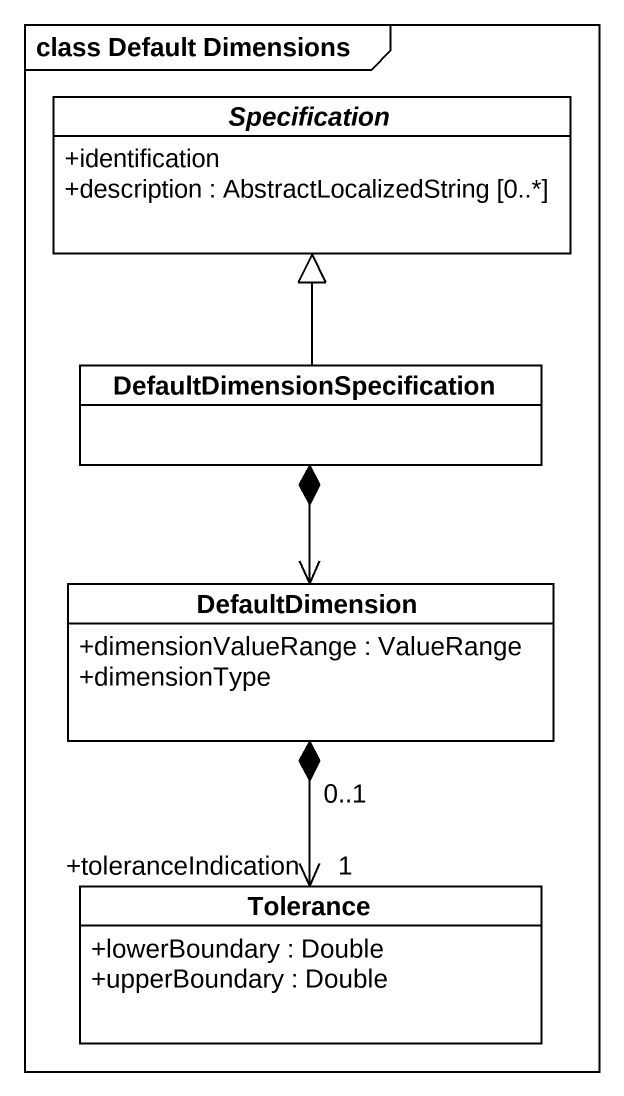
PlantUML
@startuml
mainframe class Default Dimensions
hide circle
hide empty members
skinparam classAttributeIconSize 0
abstract class Specification {
  +identification
  +description : AbstractLocalizedString [0..*]
}
class "DefaultDimensionSpecification" as DefaultDimensionSpecificatio
class DefaultDimension {
  +dimensionValueRange : ValueRange
  +dimensionType
}
class Tolerance {
  +lowerBoundary : Double
  +upperBoundary : Double
}
DefaultDimensionSpecificatio -up-|> Specification
DefaultDimension <-up-* DefaultDimensionSpecificatio
Tolerance "1\n+toleranceIndication" <-up-* "0..1" DefaultDimension
@enduml
